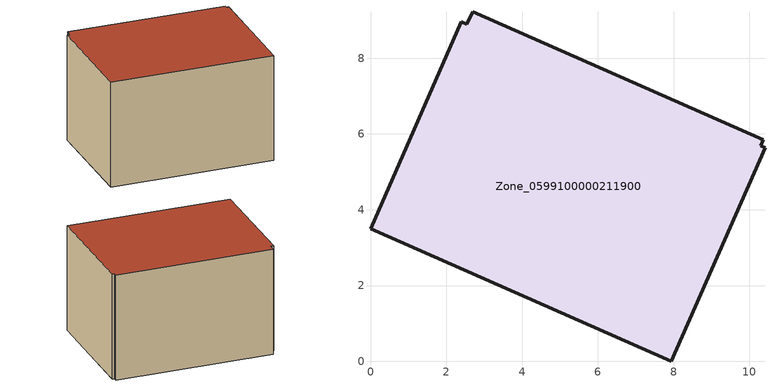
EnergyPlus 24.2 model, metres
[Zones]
Zone_0599100000211900
 floor ground (C_G): 2.71,9.23 10.37,5.85 10.3,5.69 10.41,5.64 7.93,0 0,3.5 2.39,8.96 2.55,8.9 z0
 wall outside (C_F): 7.93,0 10.41,5.64 10.3,5.69 10.37,5.85 2.71,9.23 2.55,8.9 2.39,8.96 0,3.5 7.93,0 z0:5.73
 roof outside (C_R): 10.37,5.85 2.71,9.23 2.55,8.9 2.39,8.96 0,3.5 7.93,0 10.41,5.64 10.3,5.69 z5.73
[BUILDING]
Pand.0599100000211900: North Axis=0; Terrain=City; Loads Convergence Tolerance Value=0.04; Temperature Convergence Tolerance Value=0.4; Solar Distribution=FullExterior; Maximum Number of Warmup Days=25; Minimum Number of Warmup Days=1
[Site:Location]
Rotterdam.The.Hague.AP_ZH_NLD Design_Conditions: Latitude=51.96; Longitude=4.45; Time Zone=1; Elevation=-4.5
[SITE:GROUNDTEMPERATURE:BUILDINGSURFACE]
18, 18, 18, 18, 18, 18, 18, 18, 18, 18, 18, 18
[MATERIAL] Thermal Absorptance=0.9; Solar Absorptance=0.7; Visible Absorptance=0.7
Name | Roughness | Thickness | Conductivity | Density | Specific Heat
G.TI.1946-1964 | MediumSmooth | 0.15 | 1 | 540 | 1210
F.TI.1946-1964 | Rough | 0.3 | 0.857143 | 1920 | 840
R.TI.1946-1964 | MediumRough | 0.2 | 0.277778 | 1500 | 1000
[CONSTRUCTION]
C_G: G.TI.1946-1964
C_F: F.TI.1946-1964
C_R: R.TI.1946-1964
[ZONE]
Zone_0599100000211900: Type=1; Multiplier=1; Ceiling Height=Autocalculate; Volume=Autocalculate; Floor Area=autocalculate; Part of Total Floor Area=Yes
[ZONEINFILTRATION:DESIGNFLOWRATE]
Infil_Zone_0599100000211900: Zone or ZoneList or Space or SpaceList=Zone_0599100000211900; Schedule=AlwaysOn; Design Flow Rate Calculation Method=Flow/Area; Flow Rate per Floor Area=0.003; Constant Term Coefficient=1; Temperature Term Coefficient=0; Velocity Term Coefficient=0; Velocity Squared Term Coefficient=0
[HVACTEMPLATE:ZONE:IDEALLOADSAIRSYSTEM]
Zone_0599100000211900: Maximum Heating Supply Air Temperature=50; Minimum Cooling Supply Air Temperature=13; Maximum Heating Supply Air Humidity Ratio=0.0156; Minimum Cooling Supply Air Humidity Ratio=0.0077; Heating Limit=NoLimit; Cooling Limit=NoLimit; Dehumidification Control Type=ConstantSensibleHeatRatio; Cooling Sensible Heat Ratio=0.7; Dehumidification Setpoint=60; Humidification Control Type=None; Humidification Setpoint=30; Outdoor Air Method=None; Outdoor Air Flow Rate per Person=0.00944; Outdoor Air Flow Rate per Zone Floor Area=0; Outdoor Air Flow Rate per Zone=0; Demand Controlled Ventilation Type=None; Outdoor Air Economizer Type=NoEconomizer; Heat Recovery Type=None; Sensible Heat Recovery Effectiveness=0.7; Latent Heat Recovery Effectiveness=0.65
[ZONECONTROL:THERMOSTAT]
ThermostatControl_Zone_0599100000211900: Zone or ZoneList=Zone_0599100000211900; Control Type Schedule=DualSetpointControlType; Control 1=Thermostat_Zone_0599100000211900; Temperature Difference Between Cutout And Setpoint=0
[THERMOSTATSETPOINT:DUALSETPOINT]
Thermostat_Zone_0599100000211900: Heating Setpoint Temperature Schedule=HeatingSetpoint_Zone_0599100000211900; Cooling Setpoint Temperature Schedule=CoolingSetpoint_Zone_0599100000211900
[SCHEDULE:COMPACT]
HeatingSetpoint_Zone_0599100000211900: Through: 12/31, For: AllDays, Until: 24:00, 21
CoolingSetpoint_Zone_0599100000211900: Through: 12/31, For: AllDays, Until: 24:00, 24
DualSetpointControlType: Through: 12/31, For: AllDays, Until: 24:00, 4
AlwaysOn: Through: 12/31, For: AllDays, Until: 24:00, 1
